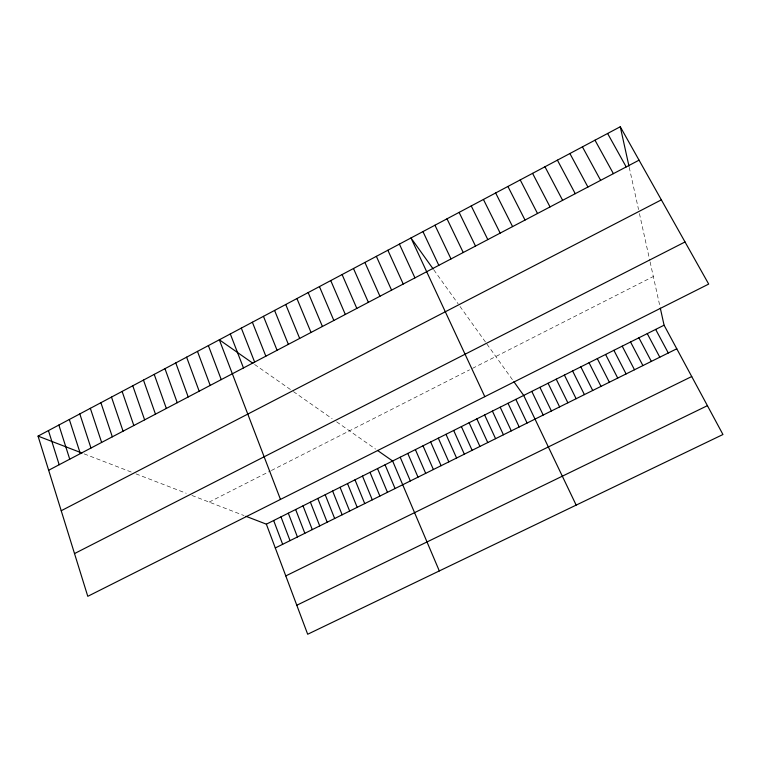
<?xml version="1.0" encoding="UTF-8"?>
<svg xmlns="http://www.w3.org/2000/svg" width="761" height="761" viewBox="0 0 761 761"><rect width="100%" height="100%" fill="white"/><g stroke="black" fill="none" stroke-linecap="round" stroke-linejoin="round"><path stroke-width="0.57" stroke-dasharray="3.81 2.85" d="M209.151 502.098L270.345 471.021M271.373 470.498L469.547 369.856M472.467 368.372L653.328 276.519M84.157 453.879L132.186 472.41M135.924 473.856L186.236 493.261M191.905 495.449L244.062 515.568M254.574 364.443L290.864 389.822M293.423 391.611L332.157 418.712M336.619 421.832L375.592 449.095M433.856 269.917L458.179 303.896M459.986 306.426L486.346 343.259M486.926 344.067L513.314 380.938M629.233 167.363L638.565 209.608M639.43 213.537L649.884 260.909M650.103 261.917L660.082 307.102"/><path stroke-width="1.14" d="M38.05 436.101L620.272 126.754L708.691 284.081L87.781 596.32L38.05 436.101L81.998 453.052M48.656 470.26L639.05 160.171M61.213 510.736L661.357 199.858M74.511 553.58L685.024 241.96M245.917 516.281L266.36 524.167L664.077 325.204L660.31 308.148M275.292 547.958L676.776 348.785M285.784 575.915L691.72 376.533M296.8 605.242L707.416 405.67M252.918 363.282L219.33 339.786L280.467 499.425M377.456 450.398L392.619 461.004L439.316 570.931M433.209 269.014L410.978 237.955L484.805 396.662M513.913 381.775L523.692 395.435L576.172 505.114M607.611 133.479L626.198 166.925M594.988 140.186L613.395 173.651M582.422 146.863L600.629 180.347M664.077 325.204L722.95 434.512L307.682 634.246L266.36 524.167M569.894 153.522L587.92 187.035M655.668 329.418L668.282 352.999M557.404 160.152L575.249 193.684M647.269 333.613L659.806 357.204M638.898 337.798L651.349 361.399M544.962 166.764L562.626 200.314M630.546 341.984L642.912 365.584M532.567 173.346L550.041 206.925M622.203 346.15L634.493 369.76M613.889 350.307L626.094 373.927M520.22 179.91L537.513 213.508M605.594 354.464L617.723 378.084M597.318 358.602L609.361 382.231M507.91 186.455L525.023 220.062M589.062 362.731L601.019 386.369M495.649 192.971L512.572 226.597M580.824 366.85L592.705 390.488M572.605 370.968L584.41 394.607M483.425 199.458L500.177 233.113M564.405 375.068L576.125 398.716M471.24 205.936L487.82 239.601M556.224 379.159L567.868 402.816M548.063 383.24L559.63 406.907M459.111 212.386L475.501 246.069M539.92 387.32L551.402 410.978M531.796 391.382L543.202 415.049M447.011 218.807L463.24 252.519M434.959 225.208L451.007 258.94M515.844 399.363L527.097 423.04M508.015 403.282L519.192 426.959M422.945 231.591L438.821 265.332M500.196 407.183L511.297 430.878M492.405 411.083L503.43 434.778M484.624 414.983L495.582 438.678M399.401 244.1L414.945 277.879M476.862 418.864L487.744 442.56M469.118 422.736L479.925 446.441M387.863 250.236L403.235 284.024M461.394 426.598L472.124 450.312M376.362 256.343L391.573 290.15M453.68 430.46L464.343 454.174M445.994 434.303L456.581 458.017M364.909 262.431L379.948 296.257M438.317 438.146L448.828 461.87M430.659 441.979L441.095 465.703M353.485 268.5L368.372 302.345M423.011 445.803L433.39 469.527M342.098 274.55L356.823 308.405M415.392 449.618L425.694 473.342M407.782 453.423L418.008 477.157M330.75 280.581L345.313 314.445M400.191 457.218L410.35 480.952M319.439 286.593L333.851 320.476M385.056 464.79L395.073 488.533M308.167 292.576L322.417 326.479M377.523 468.557L387.463 492.31M369.998 472.324L379.872 496.077M296.933 298.55L311.03 332.462M362.483 476.082L372.291 499.834M285.736 304.495L299.672 338.417M354.997 479.83L364.728 503.582M347.52 483.568L357.185 507.33M274.578 310.421L288.362 344.362M340.062 487.297L349.66 511.059M263.458 316.338L277.08 350.288M332.614 491.016L342.146 514.788M325.194 494.736L334.659 518.507M252.367 322.226L265.846 356.186M317.784 498.445L327.182 522.217M310.393 502.146L319.715 525.918M241.313 328.096L254.64 362.074M303.011 505.837L312.276 529.608M230.307 333.946L243.472 367.934M295.649 509.518L304.847 533.29M288.305 513.19L297.427 536.971M280.971 516.852L290.036 540.643M208.381 345.599L221.251 379.606M273.656 520.514L282.654 544.305M197.48 351.392L210.198 385.418M186.607 357.166L199.182 391.202M175.772 362.921L188.205 396.966M164.966 368.666L177.256 402.721M154.207 374.383L166.345 408.448M143.477 380.081L155.472 414.155M132.775 385.77L144.628 419.853M122.121 391.43L133.831 425.523M111.487 397.08L123.063 431.183M100.899 402.702L112.324 436.814M90.34 408.315L101.632 442.436M79.81 413.908L90.968 448.039M69.327 419.482L80.333 453.623M58.863 425.038L69.736 459.187M48.438 430.574L59.177 464.733M620.272 126.754L628.986 166.212"/></g></svg>
